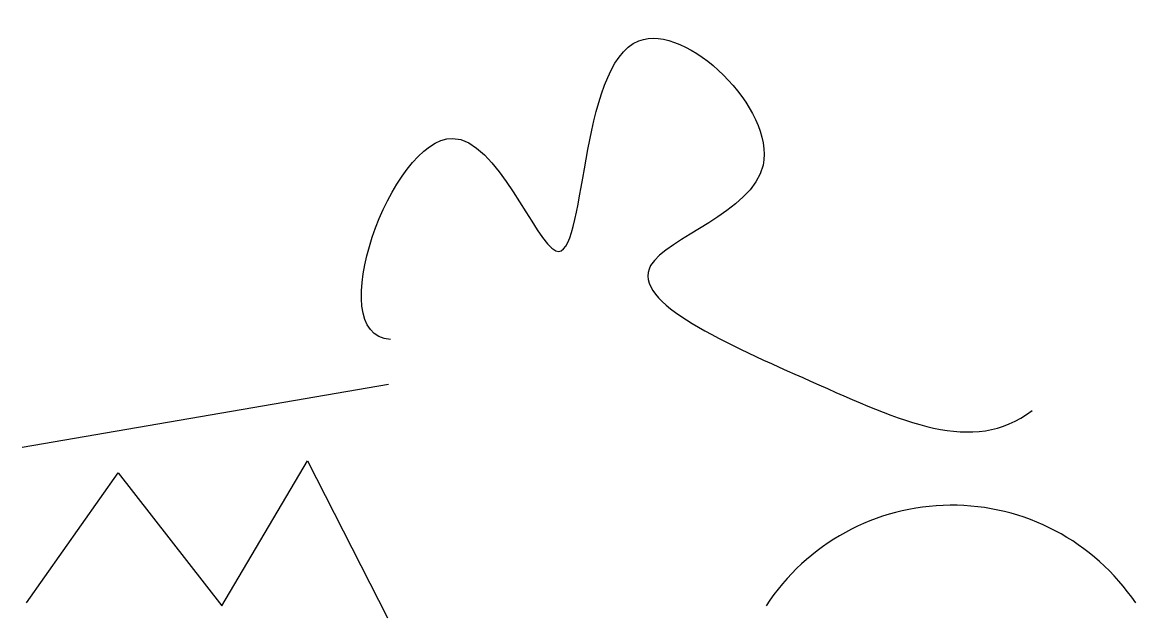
# Model space of a CAD drawing. Header units: millimetres. Extents: x 999 to 7811, y 558 to 4200.
import ezdxf

# ---------------------------------------------------------------- set-up
doc = ezdxf.new("R2010")
doc.units = ezdxf.units.MM
for name, color, linetype in [('freze1', 7, 'Continuous'), ('freze2', 7, 'Continuous'), ('kalem', 7, 'Continuous')]:
    doc.layers.add(name, color=color, linetype=linetype)

msp = doc.modelspace()

# ---------------------------------------------------------------- linework, layer by layer
at = {"layer": 'freze1'}
msp.add_lwpolyline([(1025.5, 648.9), (1586.5, 1445.1), (2219.8, 630.8), (2744.6, 1517.5), (3233.2, 558.4)], dxfattribs=at)
at = {"layer": 'freze2'}
msp.add_line((999.4, 1601.1), (3239.7, 1986), dxfattribs=at)
msp.add_arc((6686.5, -110.9), 1357.5, 34.03453, 146.88218, dxfattribs=at)
at = {"layer": 'kalem'}
msp.add_open_spline([(3251.3, 2259.4), (2822.9, 2287.1), (3575.7, 4366.5), (4487.4, 1909.8), (4358.2, 4884.6), (6077.6, 3210.6), (4254.1, 2686.2), (6010.9, 1932.9), (6813, 1551.3), (7178.1, 1825.1)], degree=3, knots=[0, 0, 0, 0, 1287.866433, 2222.745393, 3603.857918, 4678.701795, 5601.417204, 6806.802289, 8176.008449, 8176.008449, 8176.008449, 8176.008449], dxfattribs=at)

doc.saveas('drawing.dxf')
